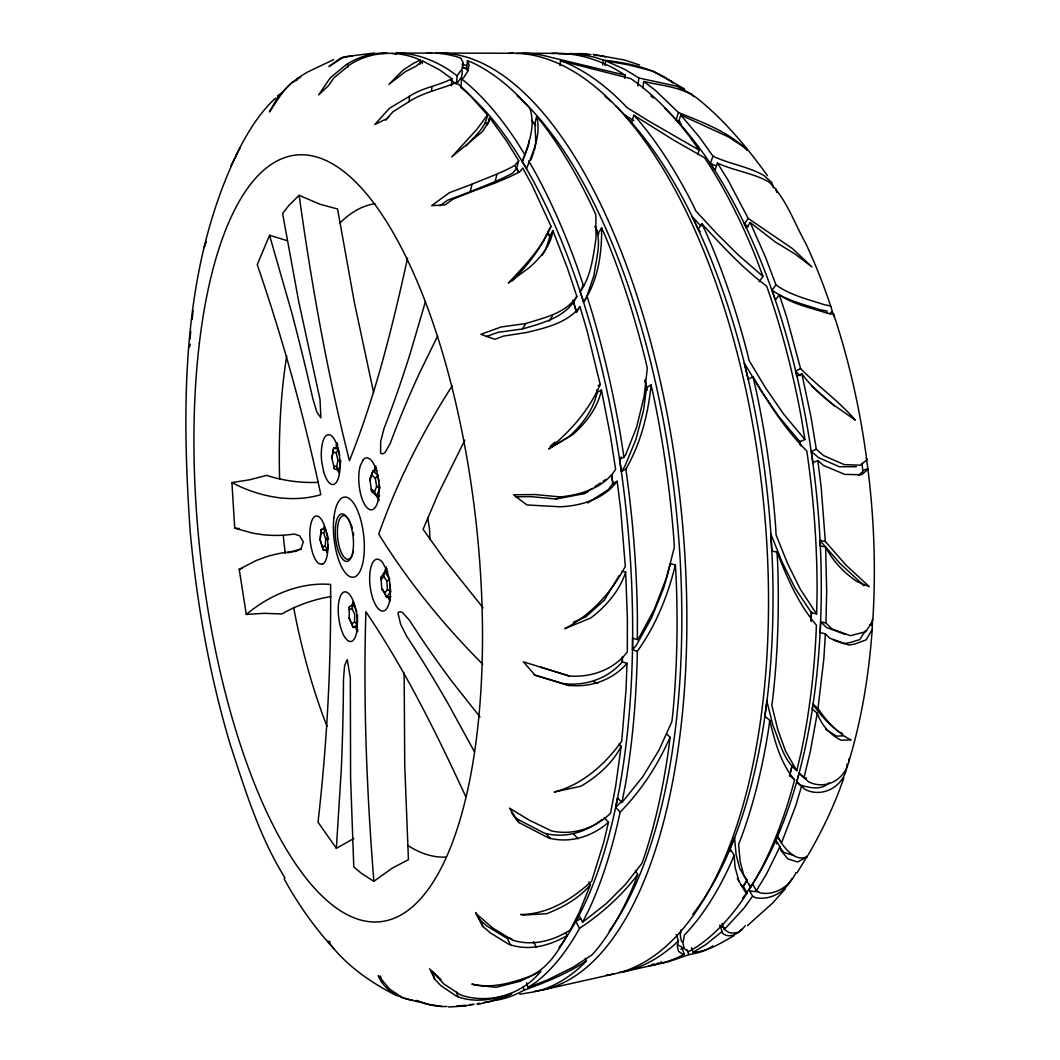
<?xml version="1.0" encoding="UTF-8"?>
<svg xmlns="http://www.w3.org/2000/svg" width="1060" height="1060" viewBox="0 0 1060 1060"><rect width="100%" height="100%" fill="white"/><g stroke="black" fill="none" stroke-linecap="round" stroke-linejoin="round"><path stroke-width="1.5" d="M632.542 649.807L636.371 645.182L651.688 617.635L663.812 587.558L670.397 563.734L675.392 564.861C667.919 595.548 655.822 625.612 637.298 651.29L632.542 649.807L632.582 638.173L637.338 639.604L639.418 637.033L654.325 609.341L666.713 577.21L674.346 547.265L673.895 539.686A472.614 197.292 83.7 0 0 653.503 395.579L651.092 384.966L646.56 387.536L643.566 410.233L635.92 439.423L624.631 466.784L621.425 471.356L619.57 459.457L621.292 456.94M637.298 651.29L637.298 653.013A476.496 191.635 83.7 0 1 625.453 784.413L621.955 802.579L617.516 797.902L615.701 807.389L620.126 812.092L619.848 813.497A476.496 191.635 83.7 0 1 588.644 910.368L582.616 922.187L579.038 915.337L575.911 921.524L579.475 928.361L579.012 929.275A476.496 191.635 83.7 0 1 535.406 982.567L528.039 987.456L526.542 982.779M637.338 639.604L637.404 617.384A476.496 191.635 83.7 0 0 626.115 470.918L625.837 469.143C640.664 443.676 648.163 414.208 651.092 384.966M357.419 626.857L353.179 627.414L349.191 618.404L349.323 606.863L353.457 604.24L356.822 611.766M349.191 618.404L349.177 617.715L353.179 627.414L357.352 624.896L354.557 621.995L354.65 614.336L352 608.374L353.457 604.24M357.352 624.896L357.485 614.721M404.138 672.981L404.748 765.572L408.431 859.673L392.12 868.206L373.862 881.337L361.367 873.321L353.788 866.947L350.595 778.053L350.33 677.764L347.216 659.545L344.566 665.799L343.48 679.646A806.806 208.224 84.7 0 1 341.32 769.043L336.351 848.331L353.815 838.487M349.323 606.863L349.27 610.083L352 608.374M811.205 620.67L811.377 612.707L795.172 588.274L782.28 562.383L770.805 533.935L771.746 551.041L777.033 552.088C787.156 577.819 798.379 604.001 816.399 625.175L816.359 626.818A458.808 216.505 83.7 0 1 800.962 753.143L796.762 770.673C783.048 759.781 779.484 740.808 772.926 725.53L766.844 700.912L764.79 716.056L769.759 720.416C774.701 741.298 780.677 763.173 794.549 779.869L794.231 781.22A458.808 216.505 83.7 0 1 757.767 875.308L750.838 886.889L749.658 886.094L743.762 875.308L740.105 861.343L738.608 844.224L740.569 839.454A462.637 211.311 83.7 0 0 768.447 730.009L769.759 720.416M811.377 612.707L816.637 613.978L817.101 592.686A458.808 216.505 83.7 0 0 807.044 452.647L806.766 450.95C785.023 429.406 768.54 403.038 752.958 376.777L748.121 379.321L744.279 363.116L760.841 390.491L778.702 416.421L799.969 441.768L800.499 445.014M866.457 458.092C873.93 511.781 876.196 566.252 872.817 620.365L865.94 631.68L850.319 635.682L831.769 628.792L825.965 623.028L820.678 621.73L820.162 632.555L825.382 633.88L829.887 638.266L848.941 645.05L854.81 644.056L866.179 639.829L872.208 629.362L872.446 619.199M825.965 623.028L826.681 591.374L825.621 546.973L820.215 545.953L819.923 540.481L825.329 541.475L845.668 564.794L869.346 586.736L857.196 581.675C844.091 572.957 832.789 561.045 825.621 546.973M622.472 657.319L622.326 661.811C607.95 678.705 584.709 686.562 562.886 683.514L533.962 674.73M622.366 656.895A469.275 186.785 83.7 0 1 622.246 661.798L626.99 663.322L626.062 689.278L621.73 741.245C605.061 764.34 582.377 784.771 554.274 792.019L580.959 786.189C597.31 776.503 612.415 763.465 621.173 746.333L618.881 744.014M825.382 633.88L823.858 658.671L817.989 708.398C825.978 720.787 839.44 734.765 851.127 739.88L841.163 740.224C830.073 734.871 821.301 724.868 817.273 713.274L812.198 708.981L812.901 704.118L817.989 708.398M872.208 629.362C869.001 674.107 861.82 718.733 848.808 761.716C844.356 780.001 825.767 790.296 808.502 781.776L799.16 773.164L796.749 781.869L800.247 785.036C809.88 787.779 821.049 790.694 829.145 782.744M409.067 101.892L409.518 96.248C422.516 87.556 438.429 85.794 451.944 78.771L439.45 69.788L422.436 60.87L416.13 66.144L405.331 71.669L388.914 84.403L402.88 70.252L413.85 63.136L420.369 60.049L420.025 64.236M328.07 545.118L327.633 549.636L323.353 550.021L320.133 539.99L321.127 529.523L325.38 529.033L328.176 537.619M422.211 63.666L422.436 60.87M431.579 91.08L431.923 86.854M236.897 153.939C181.088 270.512 181.512 405.185 190.177 531.524C196.776 603.325 209.496 674.69 230.033 743.855C245.006 789.62 259.409 837.003 285.034 877.905M451.335 85.807L451.944 78.771M426.915 53.238A472.614 197.292 83.7 0 1 458.066 57.16L460.861 58.22L463.22 62.699L462.359 68.555L457.112 75.75L456.383 84.138L461.617 76.916L462.451 70.888M460.848 87.37L461.603 78.944L463.591 77.804L468.03 70.861L469.076 64.726L467.433 60.725L471.634 62.328A472.614 197.292 83.7 0 1 527.138 105.205L529.987 108.584C535.817 126.855 528.331 144.836 522.302 161.637L526.608 168.606C532.822 152.189 541.488 134.911 536.665 116.507L540.944 121.582A472.614 197.292 83.7 0 1 593.348 209.178L595.826 214.769L596.038 238.089C593.255 256.361 591.056 276.17 580.231 291.765L583.636 301.915L586.26 298.125L594.011 275.269C595.746 259.395 602.53 241.508 594.952 226.297M467.606 70.874L466.678 69.019L467.433 60.725M327.633 549.636L325.128 546.35L325.804 539.408L323.644 532.756L325.38 529.033M439.887 205.826L447.519 200.247L470.15 191.767C484.698 185.526 499.101 180.756 512.841 172.952L516.591 168.394L518.684 160.749L506.614 141.139L489.574 117.62L489.243 120.946L482.538 131.546L451.719 156.946L476.934 129.267L487.467 114.997L466.426 91.438L456.303 82.468C441.768 88.907 425.577 91.796 411.598 100.037L393.048 111.711L386.688 118.76L374.79 124.497L389.497 108.266L409.518 96.248M528.98 140.781L528.542 145.299L522.302 161.637M847.072 764.18C846.198 784.758 823.62 798.962 805.03 789.382L796.749 781.869M848.808 761.716L849.139 758.562M621.173 746.333L615.674 786.149L610.533 813.245C595.23 828.271 572.85 835.638 551.597 830.934L529.099 820.096L509.476 808.117L519.016 822.6L548.484 837.89C569.67 843.773 592.408 836.592 608.493 822.255L604.16 817.565M559.971 65.601L560.501 60.738L630.885 78.678A458.808 216.505 83.7 0 1 690.351 137.614L699.176 150.109L697.705 154.495M192.085 319.577L193.106 310.686M189.873 339.385L190.813 331.29M602.676 64.885L603.246 60.089L594.912 57.28L580.27 54.325L569.538 53.596L590.897 54.537M605.021 65.694L605.591 60.87L628.355 64.846L652.642 71.046L684.521 88.921M666.528 733.798L670.066 737.203L668.926 746.995A472.614 197.292 83.7 0 1 643.672 858.573L641.87 863.423L625.254 884.649L606.095 903.743L582.616 922.187M624.777 78.387L625.175 75.154L615.847 69.417A458.808 216.505 83.7 0 0 557.295 53.331L522.368 53.265M534.213 150.639C538.122 139.271 532.61 127.518 536.665 116.507M637.842 86.045L638.849 77.989L624.804 69.39L605.591 60.87M642.917 87.927L643.725 81.514C661.533 85.688 680.599 86.708 696.062 97.427C723.861 119.396 746.797 146.982 767.413 175.629M339.65 455.137L338.325 449.466L333.701 447.863L331.873 458.185L333.701 447.863L337.954 447.492M486.394 336.523L497.948 332.35L522.514 328.958C542.667 322.969 567.073 317.125 576.839 296.336L567.219 267.584L552.87 230.643C548.126 238.381 547.834 247.775 542.058 255.314M552.87 230.643C551.067 245.324 540.52 257.421 530.053 267.054L508.363 283.06C524.462 265.755 541.673 248.411 551.028 226.323L532.252 185.553L522.792 168.116L519.745 171.813C504.904 179.617 489.601 185.235 473.846 190.853L452.752 199.267L445.067 204.898L431.698 205.64L449.413 192.695L472.111 184.162C486.673 177.921 501.115 173.151 514.895 165.373L518.684 160.749M676.214 934.509L678.413 940.75L677.327 946.249L678.585 951.376L682.428 954.106L684.217 954.278L681.593 946.871L677.234 944.818M817.273 713.274L810.33 751.474L804.023 777.537M353.113 605.883L353.563 603.114M681.183 929.739L680.268 935.212L681.315 940.856L682.428 942.035M378.857 481.598L377.903 475.291L372.895 470.905L369.808 479.027L370.019 480.657L372.895 470.905L377.294 470.481M407.557 258.11C392.518 326.705 375.584 395.393 349.442 460.689C327.341 373.358 311.521 284.491 299.132 195.292L319.802 204.182L337.57 209.006L354.265 301.875L373.61 392.598M340.697 462.133L338.962 470.468L336.643 466.744L337.968 460.371L336.219 452.898L338.325 449.466M550.087 448.022L568.743 436.813C581.953 425.126 593.375 410.087 597.045 392.531L601.431 389.961C597.866 407.623 586.167 422.635 573.01 434.428L548.709 448.936C570.293 431.552 589.214 410.114 600.212 384.462L587.147 331.011L579.992 306.738C567.511 322.969 545.542 327.898 526.595 332.495L503.619 336.073L494.861 339.279L480.869 334.311L501.075 326.983L525.733 323.565C543.926 317.761 565.815 313.402 576.839 296.336M608.493 822.255L603.657 842.581L591.679 881.085C572.387 899.158 547.874 914.435 520.698 914.488L523.706 915.058L546.721 913.68C563.059 907.254 579.025 898.39 590.407 884.742L588.896 881.933M791.899 766.314L789.713 775.483L794.549 779.869M466.214 145.856C474.231 136.488 485.613 128.008 487.467 114.997M470.15 191.767L472.111 184.162M487.984 123.795L489.574 117.62M390.981 596.581L386.595 597.138L384.833 593.017L387.43 589.492L386.86 581.118L389.683 579.105L384.873 571.83L380.964 577.236L381.11 579.873L383.693 576.309L384.873 571.83L387.801 571.486M494.821 182.585L496.835 174.966M425.484 301.49L410.167 353.603A1106.534 305.041 -89.2 0 1 384.025 428.505L380.686 441.49L380.567 453.163L382.686 453.905L385.191 452.395L390.226 443.425A5110.366 1914.439 52.1 0 1 419.058 373.981L437.687 335.927M801.546 786.215L795.715 805.812L781.472 843.071C786.944 850.796 796.577 861.899 807.124 856.599L807.561 855.698L797.027 872.857M189.448 347.044L190.31 344.235M759.092 281.708L762.988 276.408L756.124 258.097A458.808 216.505 83.7 0 0 704.582 157.755L674.001 140.344L633.84 115.209L631.535 122.668L624.525 114.917L633.88 120.681M681.302 123.954L676.068 119.912L678.466 112.532L655.053 90.073L643.725 81.514M678.4 122.403L680.825 115.036L728.207 136.78L745.617 148.201L747.34 150.242C728.326 131.692 702.701 122.364 678.466 112.532M583.119 285.166L580.231 291.765M717.435 163.107L727.796 179.683L748.214 218.44L744.358 223.952L746.346 228.046L750.215 222.534L765.678 257.62L775.973 284.928L772.024 290.188L775.39 299.993L779.312 294.799C793.596 304.511 810.741 307.798 826.84 313.084L833.65 314.356L834.034 316.741C826.389 291.752 816.77 266.988 805.626 243.151C793.953 222.52 786.281 198.273 768.659 181.75C752.653 172.965 734.05 170.74 717.435 163.107L714.93 170.342L710.425 163.399L712.929 156.098L699.653 137.442L680.825 115.036M530.967 159.901L533.67 152.189M590.407 884.742L579.25 912.315L570.359 929.912C553.452 940.816 532.345 946.514 512.642 940.114L492.926 928.189L475.887 913.442L482.989 926.572L490.329 932.893L508.72 944.195C528.383 951.443 549.716 945.851 567.1 935.516L565.709 932.8M619.225 575.527L604.359 600.145L585.637 616.986L573.486 622.14M622.034 571.274L625.665 572.148C619.636 590.751 606.201 606.095 590.937 617.887L564.834 628.699C590.923 614.906 611.593 592.288 625.307 566.371L620.603 508.72L617.185 481.267L612.839 483.4L608.413 489.561L587.637 502.983M635.417 870.472L637.722 874.619L635.112 881.668A472.614 197.292 83.7 0 1 594.209 952.516L591.785 955.073L573.142 967.197L547.728 979.837L528.039 987.456M843.787 777.921C834.723 804.765 822.414 830.351 808.21 854.837M379.599 495.696L376.658 496L374.551 491.867L376.605 486.527L375.359 478.219L372.06 475.304M206.302 241.587L203.957 247.629L205.309 245.006M379.321 484.751L379.798 487.905L376.658 496L371.676 491.509L371.265 488.925L374.551 491.867M730.062 848.543L734.553 837.519L736.117 854.731L739.814 868.723L746.956 880.409L743.351 886.465L747.207 892.931L746.677 893.818A458.808 216.505 83.7 0 1 696.937 946.712L688.576 951.681L684.005 948.462L682.971 942.989L684.429 934.854L687.026 932.283A462.637 211.311 83.7 0 0 731.254 862.191L734.09 855.261L730.062 848.543L730.366 851.352M776.794 843.866L775.854 840.01L777.351 836.472L780.531 841.057M775.854 840.01L779.948 846.622L766.817 873.427L756.429 890.625L759.887 892.825C775.046 895.952 789.952 886.279 795.994 872.605M547.079 233.518C538.93 251.525 525.906 266.868 512.232 280.953M670.066 737.203C657.982 764.79 641.327 790.667 620.126 812.092M336.563 447.121L337.756 444.524M287.273 240.686L269.558 235.28L257.249 264.669C283.139 339.916 304.299 416.832 320.822 494.662C291.447 503.421 258.64 496.742 231.915 482.565L234.724 528.158L252.956 533.22L262.946 534.717A1413.762 412.87 -85.9 0 0 294.216 534.054L299.649 535.79L303.332 541.872L301.04 548.563L296.111 551.372A1408.157 410.829 73.5 0 0 265.384 557.096L255.937 560.621L239.215 569.286L246.291 614.429L263.98 613.329L281.801 613.965C296.906 605.313 313.627 599.39 330.813 596.594M374.246 469.421L375.889 466.108M374.842 470.653L376.313 467.685M230.682 166.208L240.05 147.817M235.691 155.979C246.106 134.964 258.084 114.215 275.494 98.156M464.81 440.178L438.045 494.199L423.086 529.258L445.266 560.488L483.042 607.804M385.8 571.221L387.139 568.743M548.378 230.934L551.028 226.323M865.437 630.7L859.766 639.577L849.537 642.704L843.68 643.685L833.571 640.054M791.873 878.462C785.526 891.963 770.262 900.629 755.343 897.674L752.64 896.111L748.824 889.737L752.56 884.186L756.429 890.625M522.514 328.958L525.733 323.565M567.1 935.516C556.805 953.801 544.601 972.841 523.176 978.619C506.773 984.329 489.018 988.264 471.819 983.998L474.549 985.071L496.212 987.297L520.248 981.215L540.931 971.212C522.288 994.624 488.925 1004.549 460.636 994.995L443.809 983.892L429.684 968.827L434.626 979.056L440.708 985.508L456.396 996.162C474.403 1003.542 493.894 999.527 511.715 993.79L502.851 997.99L477.875 1004.456M598.145 233.558L601.603 227.86L605.3 236.221A472.614 197.292 83.7 0 1 645.673 361.102L647.302 368.27L644.135 396.36L636.557 427.379L625.705 454.674L623.969 457.191L619.57 459.457M549.146 321.154L552.459 315.748M572.824 300.179A469.275 186.785 83.7 0 1 576.547 312.236L579.992 306.738M583.636 301.915C598.092 280.463 602.014 253.314 601.603 227.86M452.355 385.588C422.49 432.135 397.102 481.876 378.738 534.068C407.941 581.37 443.464 624.79 482.658 664.169M700.249 231.57L698.156 229.331L701.892 223.766C722.059 245.894 742.623 268.14 766.632 286.12L767.175 287.565A458.808 216.505 83.7 0 1 801.36 417.958L804.898 439.542L799.969 441.768M617.185 481.267C604.173 498.968 581.079 506.017 559.918 506.773L526.939 504.944L513.477 494.795L534.995 494.543L560.356 496.928C581.145 494.768 603.908 487.839 615.621 469.355L610.348 435.514L601.431 389.961M752.64 896.111L743.868 908.314L724.298 929.474L728.883 932.508L732.473 933.078L738.409 932.429L741.629 929.381M390.027 584.298L390.544 591.811L386.595 597.138L381.679 588.194L384.833 593.017M637.722 874.619C621.624 895.726 601.603 913.786 579.475 928.361M829.741 313.972L831.716 311.507M622.034 800.923L615.701 807.389M626.99 663.322C612.587 680.295 589.254 688.192 567.338 685.118L535.207 675.339L523.362 661.798L569.22 676.015C591.069 677.698 613.952 669.668 627.321 651.953L627.387 618.762L625.665 572.148M375.359 478.219L377.903 475.291M785.208 888.876L772.846 902.855L747.419 925.658M385.694 120.191L388.861 116.693M585.319 958.319L586.207 960.996L582.708 964.706A472.614 197.292 83.7 0 1 533.829 991.908L519.758 994.227M278.965 94.791L277.879 95.877L281.907 93.479M678.413 940.75L674.65 944.46A462.637 211.311 83.7 0 1 622.22 972.086L619.385 972.484M745.273 925.671C740.291 932.085 730.313 939.955 722.509 933.158L720.045 925.221M722.297 931.382L705.602 944.778L693.094 952.185L691.517 947.759M621.955 802.579L642.85 776.622L658.949 750.215L671.881 721.688L672.676 714.983A472.614 197.292 83.7 0 0 676.055 576.004L675.392 564.861M550.233 446.313L554.963 442.046M833.65 314.356C849.404 361.619 860.216 410.511 866.749 459.894L860.601 465.194L844.317 464.638L823.448 455.508L816.293 449.228L811.006 417.07L801.85 373.809L796.868 376.326L795.61 371.132L800.578 368.589C818.148 386.516 839.003 401.183 855.394 420.171L840.951 410.087C826.257 400.07 812.41 388.199 801.85 373.809M867.954 469.328L861.528 474.774L844.754 474.376L823.368 465.393L817.817 460.53L812.901 462.65L811.324 451.401L816.293 449.228M858.64 475.145L862.972 471.356M712.731 945.891C706.609 950.661 698.513 953.019 690.881 954.199C679.712 957.154 668.807 963.089 656.842 963.686L658.472 963.037M601.802 819.619C585.889 832.497 564.476 838.712 544.35 833.133L515.001 817.909M299.132 195.292L288.638 205.693L282.596 213.484L298.628 301.159L320.001 399.342L320.875 417.812L316.94 412.234L312.885 398.904A806.461 208.118 82.8 0 0 291.513 311.865L269.558 235.28M246.291 614.429C269.439 595.044 300.126 581.874 330.601 584.444C331.224 663.812 327.103 743.285 318.013 822.136L336.351 848.331M856.361 466.731L839.335 466.718L818.519 457.642L811.324 451.401M586.207 960.996C566.981 973.901 545.224 982.421 523.627 990.371A476.496 191.635 83.7 0 1 491.84 1000.812M600.463 482.976L595.071 486.513M603.114 481.227L605.764 479.464M515.637 496.809L530.967 496.636L556.222 499.022L584.073 493.655L592.315 488.289M575.911 921.524L580.562 918.609M297.144 78.4L307.387 72.146L333.622 59.612M351.814 623.664L354.557 621.995M598.025 385.76L600.212 384.462M684.217 954.278L683.581 954.663A458.808 216.505 83.7 0 1 648.614 965.779M734.09 935.675C721.423 942.645 708 951.734 693.094 952.185M806.912 856.944L797.597 861.992L787.898 858.905L780.889 850.451L779.948 846.622M420.369 60.049C397.818 49.82 370.271 51.185 349.561 64.951L333.688 78.109L328.6 85.542L318.623 94.897L330.389 77.724L346.249 64.62C358.32 56.948 372.325 52.496 386.714 53.093L381.852 53.49M660.486 962.374L661.612 961.804M556.222 499.022L560.356 496.928M300.748 77.221C285.802 83.674 278.422 99.401 269.399 111.909L278.661 95.612L292.096 82.468L297.688 79.606M621.425 471.356L625.837 469.143M584.073 493.655L588.313 491.535M867.822 468.546L862.866 470.574L861.926 463.114M239.215 569.286L242.25 568.346M287.777 552.843L293.7 551.001M542.336 990L613.621 974.021M622.22 972.086L656.273 964.454M470.017 1005.065L474.151 1004.271M476.934 1003.74L479.729 1003.21M345.057 56.736L374.326 53M231.915 482.565L249.418 479.835L266.696 475.397C283.311 480.736 300.934 483.121 318.358 482.326M652.099 964.361L654.656 963.99M793.781 855.513L783.857 852.399L779.352 847.019M468.626 1005.344L456.661 1006.139M464.611 1005.37L458.066 1005.874M469.368 1004.734L472.548 1004.31M483.917 1002.429L490.807 1001.554M352.251 56.087L343.453 57.147L328.945 66.528L341.28 57.691L345.798 57.187M320.835 533.074L323.644 532.756M327.514 549.557L323.353 550.021L320.173 539.99L321.127 529.523L325.274 529.072M325.804 539.408L328.653 539.103M322.32 546.615L325.128 546.35M431.712 53.106L395.87 53.093L397.844 53.212M557.295 53.331L551.664 53.49M558.434 53.848L582.205 53.609L588.538 54.524M448.499 1007L465.87 1005.953M441.623 1006.483L427.604 1004.151L416.063 1000.481C425.709 1004.35 436.508 1006.947 446.989 1006.47M843.19 735.865L836.393 736.104L825.621 729.134M440.43 53.119L513.543 53.252M758.562 891.725L751.54 891.314L748.824 889.737M391.802 53.411L392.849 53.477M234.724 528.158L239.481 528.569M603.246 60.089C627.639 62.951 653.225 67.615 673.153 82.852L671.152 80.918M593.838 54.961L598.251 55.597M337.968 460.371L340.975 460.808M475.781 912.501L479.716 919.788L487.043 926.096L505.382 937.371L511.808 938.776M599.735 55.809L605.843 56.803M593.136 54.338L624.539 60.022L639.577 64.991M394.002 53.663L396.294 54.047M625.175 75.154L550.524 57.24A462.637 211.311 83.7 0 0 516.286 53.464M638.849 77.989L676.929 86.284L691.822 94.3L693.797 96.645M724.775 928.215L719.713 925.486M869.571 624.83L872.194 625.466M806.408 778.133L803.692 777.457L799.16 773.164M830.841 306.022L824.309 304.71C807.799 299.238 790.349 295.29 775.973 284.928M413.267 1000.362C398.679 998.189 383.786 989.775 378.248 975.544L389.63 989.086L402.866 997.897L418.037 1001.899M540.308 666.965L569.22 676.015M560.501 60.738L564.98 62.302A462.637 211.311 83.7 0 1 623.797 104.172L626.804 107.471L648.574 120.933L699.176 150.109M593.467 681.633L598.039 683.236M333.171 451.825L336.219 452.898M565.059 684.137L569.525 685.754M336.643 466.744L333.608 465.632L334.351 468.758L338.962 470.468M845.045 634.37L826.535 627.493L820.678 621.73M462.756 67.495L466.678 69.019M676.068 119.912L680.109 121.595M376.605 486.527L379.798 487.905M712.929 156.098C729.452 164.154 748.161 166.34 764.061 175.615L771.918 182.651L773.27 187.554M710.425 163.399L715.288 165.506M839.891 732.221L842.488 733.427M397.076 995.844C370.51 982.607 345.481 964.997 327.606 940.962L333.728 948.62M863.224 585.213L863.979 585.61L840.262 563.708L819.923 540.481M747.207 892.931L745.021 891.539L737.349 878.541M741.152 885.06L743.351 886.465M762.988 276.408L737.76 254.48L716.11 232.895L695.877 211.006L693.306 205.547A462.637 211.311 83.7 0 0 638.358 120.164L633.84 115.209M772.024 290.188C786.414 300.47 803.811 304.379 820.294 309.785L826.84 311.031L827.25 313.376M441.013 979.586L432.334 971.344L434.626 979.056M748.214 218.44L792.681 248.729L811.92 266.921L794.934 253.91L775.456 242.064L750.215 222.534M744.358 223.952L748.228 226.668M457.112 75.75L448.725 69.761A476.496 191.635 83.7 0 0 396.48 53.04M461.603 78.944L462.266 79.42A476.496 191.635 83.7 0 1 516.286 140.953L524.395 154.018M387.43 589.492L390.544 591.811M838.592 731.612C828.549 724.006 819.857 714.625 812.901 704.118M834.604 406.139L815.153 389.046M804.898 439.542L783.605 414.062L765.678 388.026L749.089 360.519L747.433 353.55A462.637 211.311 83.7 0 0 705.735 231.901L701.892 223.766M811.629 385.8L814.04 387.947M796.762 770.673L785.659 751.341L777.854 729.863L771.826 705.231L772.727 698.672A462.637 211.311 83.7 0 0 777.629 562.966L777.033 552.088M816.637 613.978L800.459 589.466L787.54 563.469L776.079 534.929L775.681 527.535A462.637 211.311 83.7 0 0 755.422 387.125L752.958 376.777M795.61 371.132L800.141 375.637M701.004 226.124L692.167 216.598L698.156 229.331M573.778 834.101L578.005 838.844M546.337 833.862L550.471 838.632M516.008 819.075L519.016 822.6M531.709 120.734L534.558 124.153M330.031 944.526C312.356 924.32 296.8 902.298 284.053 878.66M479.994 716.904L452.607 682.322A5174.151 1938.952 -64.4 0 1 409.491 620.338L402.628 612.6L399.858 611.633L397.95 612.799L400.587 624.181L406.629 636.185A1103.354 303.968 76.7 0 1 448.3 704.039L474.483 751.818M485.48 122.722L486.884 124.47M388.569 596.727L390.438 599.059M356.226 627.547L357.949 629.852M383.693 576.309L386.86 581.118M511.543 812.649L514.14 816.597M777.351 836.472L781.472 843.071M528.715 160.987L529.351 162.021A476.496 191.635 83.7 0 1 577.183 267.08L583.649 286.253M516.591 168.394L518.022 170.713M749.288 884.292L750.838 886.889M533.524 941.678L536.241 947.137M507.144 938.06L510.496 944.884M479.716 919.788L482.989 926.572M465.645 796.378C436.296 732.91 405.185 669.761 365.899 611.792C363.103 701.68 366.76 791.714 373.862 881.337M547.715 232.087L549.544 236.393M338.193 468.944L339.226 471.567M722.046 923.313L724.298 929.474M687.105 949.879L688.655 954.252M587.081 296.442L587.584 297.953A476.496 191.635 83.7 0 1 620.431 434.587L623.969 457.191M573.433 301.822L576.6 312.144M779.312 294.799L786.904 317.841L800.578 368.589M523.203 986.9L524.183 990M456.542 992.081L457.947 996.692M775.814 188.693L776.821 192.39M738.952 881.151L735.11 867.544L734.09 855.261M331.74 457.496L334.351 468.758M644.851 379.97L646.56 387.536M427.63 517.876L429.499 528.596L429.976 539.46M380.514 976.061L381.547 982.156M866.616 459.113L866.749 459.894M369.808 479.027L371.676 491.509M817.817 460.53L821.129 486.633L825.329 541.475M611.858 475.516L612.839 483.4M380.964 577.236L381.825 589.824M329.66 941.161L329.819 943.904M347.587 64.05L347.759 67.31M352.41 554.777A21.955 8.096 83.7 0 1 340.83 551.385A21.955 8.096 83.7 0 1 338.869 521.069A21.955 8.096 83.7 0 1 350.33 522.593M350.873 523.892A21.955 8.096 83.7 0 1 352.304 528.304M353.258 532.544A21.955 8.096 83.7 0 1 353.682 535.287M353.444 551.147A21.955 8.096 83.7 0 1 352.794 553.678M338.948 472.906A18.351 6.797 84.6 0 1 337.159 468.719M336.02 445.955A18.351 6.797 84.6 0 1 337.239 442.775M390.279 600.954A19.146 7.407 83.1 0 1 388.251 598.052M384.488 572.93A19.146 7.407 83.1 0 1 386.569 566.875M357.816 631.654A18.351 6.797 82.9 0 1 355.935 628.805M352.145 606.307A18.351 6.797 82.9 0 1 352.993 601.855M295.223 550.604A1801.019 511.834 71.6 0 1 301.358 549.12M327.023 552.631A17.887 6.466 83.7 0 1 325.844 549.968M323.578 529.205A17.887 6.466 83.7 0 1 324.161 526.356M379.321 500.24A19.146 7.407 84.3 0 1 375.982 494.755M509.012 53.358A463.617 209.973 83.7 0 1 762.908 496.159A463.617 209.973 83.7 0 1 606.188 975.279M605.021 96.328A454.714 207.548 83.7 0 1 611.037 101.574M615.847 106.053A454.714 207.548 83.7 0 1 768.593 505.593A454.714 207.548 83.7 0 1 692.75 914.263M650.827 95.917A450.023 213.895 83.7 0 1 653.304 97.957M664.66 108.107A450.023 213.895 83.7 0 1 815.392 483.453A450.023 213.895 83.7 0 1 751.99 884.808M751.05 886.24A450.023 213.895 83.7 0 1 742.424 898.429M683.899 947.826A450.023 213.895 83.7 0 1 680.931 949.124M462.094 64.263A463.565 195.119 83.7 0 1 466.506 65.521M517.2 95.771A463.565 195.119 83.7 0 1 675.273 501.062A463.565 195.119 83.7 0 1 609.142 931.276M450.487 79.937A468.308 188.203 83.7 0 1 455.8 83.674M461.113 87.781A468.308 188.203 83.7 0 1 625.241 502.109A468.308 188.203 83.7 0 1 559.017 947.534M435.607 53.265A471.66 198.671 83.7 0 1 680.745 505.686A471.66 198.671 83.7 0 1 534.412 991.272M462.041 67.032A464.505 193.768 83.7 0 1 466.493 68.754M531.616 120.376A464.505 193.768 83.7 0 1 535.777 125.424M595.442 227.078A464.505 193.768 83.7 0 1 598.675 234.498M645.103 380.487A464.505 193.768 83.7 0 1 647.249 390.173M485.361 122.311A469.275 186.785 83.7 0 1 487.388 124.868M515.425 166.592A469.275 186.785 83.7 0 1 518.671 172.237M547.848 232.047A469.275 186.785 83.7 0 1 549.742 236.579M596.581 389.908A469.275 186.785 83.7 0 1 597.257 393.035M611.607 474.814A469.275 186.785 83.7 0 1 612.932 484.619M799.849 440.92A450.95 212.649 83.7 0 1 800.618 445.783M811.417 611.885A450.95 212.649 83.7 0 1 811.125 621.385M792.138 765.426A450.95 212.649 83.7 0 1 789.462 775.96M747.274 879.919A450.95 212.649 83.7 0 1 743.033 886.69M446.075 857.076A328.706 129.81 83.7 0 1 407.689 845.35M327.05 726.418A328.706 129.81 83.7 0 1 293.62 607.433M285.233 553.254A328.706 129.81 83.7 0 1 283.285 535.538M279.641 479.226A328.706 129.81 83.7 0 1 286.69 355.975M339.929 223.024A328.706 129.81 83.7 0 1 374.949 203.679M357.352 621.849L356.809 631.376A25.029 9.143 82.9 0 1 341.4 629.786A25.029 9.143 82.9 0 1 343.572 592.195A25.029 9.143 82.9 0 1 357.352 621.849M363.169 459.788L360.254 465.817A26.102 9.964 84.3 0 0 367.317 507.978A26.102 9.964 84.3 0 0 378.99 483.784A26.102 9.964 84.3 0 0 363.169 459.788M322.32 564.304L318.636 563.523A24.38 8.692 83.7 0 1 310.606 525.164A24.38 8.692 83.7 0 1 325.354 528.317A24.38 8.692 83.7 0 1 322.32 564.304M386.37 569.419L382.461 562.343A26.102 9.951 83.1 0 0 369.768 582.205A26.102 9.951 83.1 0 0 385.244 610.163A26.102 9.951 83.1 0 0 386.37 569.419M323.538 471.302L321.683 461.444A25.029 9.143 84.6 0 1 331.568 435.885A25.029 9.143 84.6 0 1 339.041 475.635A25.029 9.143 84.6 0 1 323.538 471.302M335.53 526.343A23.877 8.785 83.7 0 0 346.858 561.402A23.877 8.785 83.7 0 0 350.714 525.217A23.877 8.785 83.7 0 0 335.53 526.343M333.887 517.81A40.306 14.919 83.7 0 0 352.953 577.263A40.306 14.919 83.7 0 0 359.724 516.405A40.306 14.919 83.7 0 0 333.887 517.81M199.333 343.48A385.654 138.794 83.7 0 0 373.451 921.975A385.654 138.794 83.7 0 0 441.556 349.575A385.654 138.794 83.7 0 0 199.333 343.48"/></g></svg>
